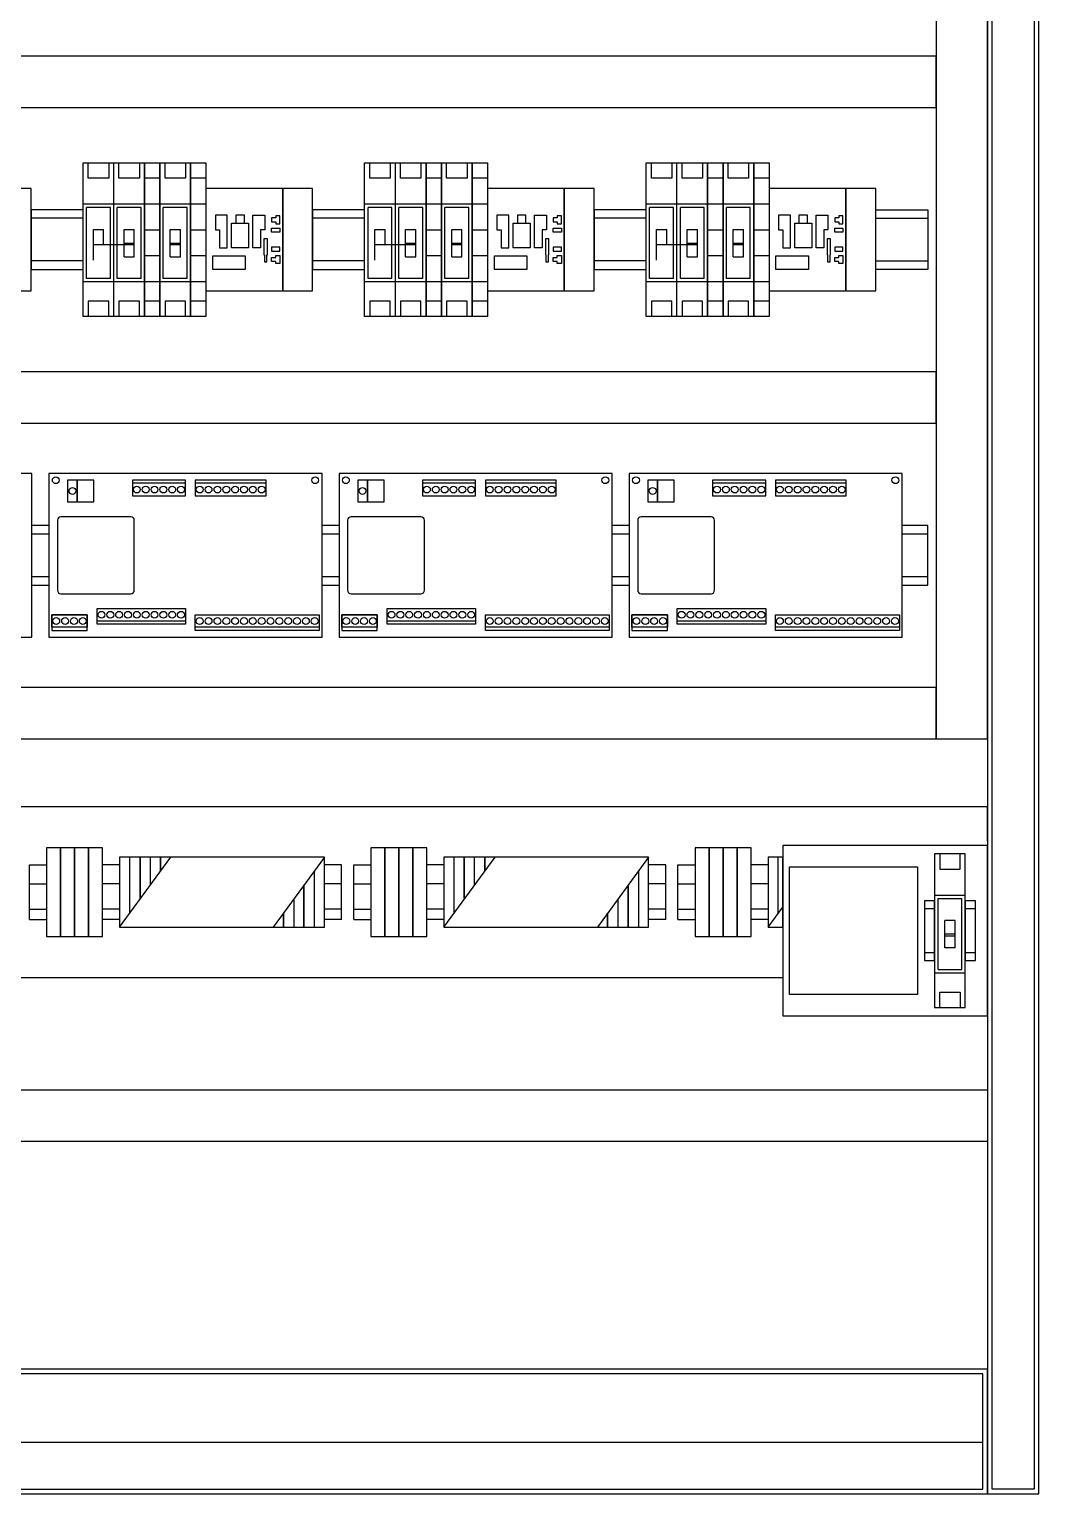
# Model space of a CAD drawing. Header units: millimetres. Extents: x 3151 to 30896, y 1337 to 7086.
# Drawn here: x 29380 to 29971, y 4337 to 5195 of the extents above; entities that cross this region are included whole.
import ezdxf

# ---------------------------------------------------------------- set-up
doc = ezdxf.new("R2010")
doc.units = ezdxf.units.MM

msp = doc.modelspace()

# ---------------------------------------------------------------- linework, layer by layer
at = {"color": 7}
for p, q in [((29941.5, 6536.69), (29941.5, 4336.69)), ((29944.15, 4339.34), (29944.15, 6534.04)), ((29968.85, 6534.04), (29968.85, 4339.34)), ((29971.5, 4336.69), (29971.5, 6536.69)), ((29911.5, 6332.19), (29911.5, 4779.19)), ((29941.5, 4779.19), (29941.5, 6332.19)), ((29911.5, 5179.19), (29031.5, 5179.19)), ((29911.5, 5179.19), (29031.5, 5179.19)), ((29911.5, 5149.19), (29911.5, 5179.19)), ((29941.5, 4779.19), (29941.5, 5179.19)), ((29031.5, 5149.19), (29911.5, 5149.19)), ((29411.5, 5026.69), (29411.5, 5116.69)), ((29411.5, 5116.69), (29429.5, 5116.69)), ((29414.5, 5107.69), (29414.5, 5116.69)), ((29426.5, 5116.69), (29426.5, 5107.69)), ((29429.5, 5026.69), (29429.5, 5116.69)), ((29429.5, 5116.69), (29447.5, 5116.69)), ((29432.5, 5107.69), (29432.5, 5116.69)), ((29444.5, 5116.69), (29444.5, 5107.69)), ((29447.5, 5116.69), (29447.5, 5026.69)), ((29447.5, 5116.69), (29447.5, 5026.69)), ((29447.5, 5116.69), (29456.5, 5116.69)), ((29447.5, 5026.69), (29447.5, 5116.69)), ((29456.5, 5116.69), (29474.5, 5116.69)), ((29456.5, 5026.69), (29456.5, 5116.69)), ((29456.5, 5116.69), (29456.5, 5026.69)), ((29459.5, 5107.69), (29459.5, 5116.69)), ((29471.5, 5116.69), (29471.5, 5107.69)), ((29474.5, 5116.69), (29474.5, 5026.69)), ((29474.5, 5116.69), (29474.5, 5026.69)), ((29474.5, 5116.69), (29483.5, 5116.69)), ((29474.5, 5026.69), (29474.5, 5116.69)), ((29483.5, 5116.69), (29483.5, 5026.69)), ((29576.5, 5026.69), (29576.5, 5116.69)), ((29576.5, 5116.69), (29594.5, 5116.69)), ((29579.5, 5107.69), (29579.5, 5116.69)), ((29591.5, 5116.69), (29591.5, 5107.69)), ((29594.5, 5026.69), (29594.5, 5116.69)), ((29594.5, 5116.69), (29612.5, 5116.69)), ((29597.5, 5107.69), (29597.5, 5116.69)), ((29609.5, 5116.69), (29609.5, 5107.69)), ((29612.5, 5116.69), (29612.5, 5026.69)), ((29612.5, 5116.69), (29612.5, 5026.69)), ((29612.5, 5116.69), (29621.5, 5116.69)), ((29612.5, 5026.69), (29612.5, 5116.69)), ((29621.5, 5116.69), (29639.5, 5116.69)), ((29621.5, 5026.69), (29621.5, 5116.69)), ((29621.5, 5116.69), (29621.5, 5026.69)), ((29624.5, 5107.69), (29624.5, 5116.69)), ((29636.5, 5116.69), (29636.5, 5107.69)), ((29639.5, 5116.69), (29639.5, 5026.69)), ((29639.5, 5116.69), (29639.5, 5026.69)), ((29639.5, 5116.69), (29648.5, 5116.69)), ((29639.5, 5026.69), (29639.5, 5116.69)), ((29648.5, 5116.69), (29648.5, 5026.69)), ((29741.5, 5026.69), (29741.5, 5116.69)), ((29741.5, 5116.69), (29759.5, 5116.69)), ((29744.5, 5107.69), (29744.5, 5116.69)), ((29756.5, 5116.69), (29756.5, 5107.69)), ((29759.5, 5026.69), (29759.5, 5116.69)), ((29759.5, 5116.69), (29777.5, 5116.69)), ((29762.5, 5107.69), (29762.5, 5116.69)), ((29774.5, 5116.69), (29774.5, 5107.69)), ((29777.5, 5116.69), (29777.5, 5026.69)), ((29777.5, 5116.69), (29777.5, 5026.69)), ((29777.5, 5116.69), (29786.5, 5116.69)), ((29777.5, 5026.69), (29777.5, 5116.69)), ((29786.5, 5116.69), (29804.5, 5116.69)), ((29786.5, 5026.69), (29786.5, 5116.69)), ((29786.5, 5116.69), (29786.5, 5026.69)), ((29789.5, 5107.69), (29789.5, 5116.69)), ((29801.5, 5116.69), (29801.5, 5107.69)), ((29804.5, 5116.69), (29804.5, 5026.69)), ((29804.5, 5116.69), (29804.5, 5026.69)), ((29804.5, 5116.69), (29813.5, 5116.69)), ((29804.5, 5026.69), (29804.5, 5116.69)), ((29813.5, 5116.69), (29813.5, 5026.69)), ((29426.5, 5107.69), (29414.5, 5107.69)), ((29444.5, 5107.69), (29432.5, 5107.69)), ((29456.5, 5107.69), (29447.5, 5107.69)), ((29471.5, 5107.69), (29459.5, 5107.69)), ((29483.5, 5107.69), (29474.5, 5107.69)), ((29591.5, 5107.69), (29579.5, 5107.69)), ((29609.5, 5107.69), (29597.5, 5107.69)), ((29621.5, 5107.69), (29612.5, 5107.69)), ((29636.5, 5107.69), (29624.5, 5107.69)), ((29648.5, 5107.69), (29639.5, 5107.69)), ((29756.5, 5107.69), (29744.5, 5107.69)), ((29774.5, 5107.69), (29762.5, 5107.69)), ((29786.5, 5107.69), (29777.5, 5107.69)), ((29801.5, 5107.69), (29789.5, 5107.69)), ((29813.5, 5107.69), (29804.5, 5107.69)), ((29381, 5101.69), (29363.5, 5101.69)), ((29381, 5041.69), (29381, 5101.69)), ((29528.5, 5101.69), (29483.5, 5101.69)), ((29483.5, 5101.69), (29483.5, 5041.69)), ((29546, 5101.69), (29528.5, 5101.69)), ((29528.5, 5101.69), (29528.5, 5041.69)), ((29528.5, 5041.69), (29528.5, 5101.69)), ((29546, 5041.69), (29546, 5101.69)), ((29693.5, 5101.69), (29648.5, 5101.69)), ((29648.5, 5101.69), (29648.5, 5041.69)), ((29711, 5101.69), (29693.5, 5101.69)), ((29693.5, 5101.69), (29693.5, 5041.69)), ((29693.5, 5041.69), (29693.5, 5101.69)), ((29711, 5041.69), (29711, 5101.69)), ((29858.5, 5101.69), (29813.5, 5101.69)), ((29813.5, 5101.69), (29813.5, 5041.69)), ((29876, 5101.69), (29858.5, 5101.69)), ((29858.5, 5101.69), (29858.5, 5041.69)), ((29858.5, 5041.69), (29858.5, 5101.69)), ((29876, 5041.69), (29876, 5101.69)), ((29429.5, 5092.44), (29411.5, 5092.44)), ((29413.5, 5048.94), (29413.5, 5090.44)), ((29427.5, 5090.44), (29413.5, 5090.44)), ((29427.5, 5048.94), (29427.5, 5090.44)), ((29447.5, 5092.44), (29429.5, 5092.44)), ((29431.5, 5048.94), (29431.5, 5090.44)), ((29445.5, 5090.44), (29431.5, 5090.44)), ((29445.5, 5048.94), (29445.5, 5090.44)), ((29456.5, 5092.44), (29447.5, 5092.44)), ((29474.5, 5092.44), (29456.5, 5092.44)), ((29472.5, 5090.44), (29458.5, 5090.44)), ((29458.5, 5048.94), (29458.5, 5090.44)), ((29472.5, 5048.94), (29472.5, 5090.44)), ((29483.5, 5092.44), (29474.5, 5092.44)), ((29594.5, 5092.44), (29576.5, 5092.44)), ((29578.5, 5048.94), (29578.5, 5090.44)), ((29592.5, 5090.44), (29578.5, 5090.44)), ((29592.5, 5048.94), (29592.5, 5090.44)), ((29612.5, 5092.44), (29594.5, 5092.44)), ((29596.5, 5048.94), (29596.5, 5090.44)), ((29610.5, 5090.44), (29596.5, 5090.44)), ((29610.5, 5048.94), (29610.5, 5090.44)), ((29621.5, 5092.44), (29612.5, 5092.44)), ((29639.5, 5092.44), (29621.5, 5092.44)), ((29637.5, 5090.44), (29623.5, 5090.44)), ((29623.5, 5048.94), (29623.5, 5090.44)), ((29637.5, 5048.94), (29637.5, 5090.44)), ((29648.5, 5092.44), (29639.5, 5092.44)), ((29759.5, 5092.44), (29741.5, 5092.44)), ((29743.5, 5048.94), (29743.5, 5090.44)), ((29757.5, 5090.44), (29743.5, 5090.44)), ((29757.5, 5048.94), (29757.5, 5090.44)), ((29777.5, 5092.44), (29759.5, 5092.44)), ((29761.5, 5048.94), (29761.5, 5090.44)), ((29775.5, 5090.44), (29761.5, 5090.44)), ((29775.5, 5048.94), (29775.5, 5090.44)), ((29786.5, 5092.44), (29777.5, 5092.44)), ((29804.5, 5092.44), (29786.5, 5092.44)), ((29802.5, 5090.44), (29788.5, 5090.44)), ((29788.5, 5048.94), (29788.5, 5090.44)), ((29802.5, 5048.94), (29802.5, 5090.44)), ((29813.5, 5092.44), (29804.5, 5092.44)), ((29411.5, 5089.19), (29381, 5089.19)), ((29381, 5089.19), (29381, 5054.19)), ((29411.5, 5084.19), (29381, 5084.19)), ((29411.5, 5054.19), (29411.5, 5089.19)), ((29496, 5085.94), (29489, 5085.94)), ((29489, 5085.94), (29489, 5077.44)), ((29496, 5066.94), (29496, 5085.94)), ((29498.5, 5081.44), (29508.5, 5081.44)), ((29498.5, 5066.94), (29498.5, 5081.44)), ((29506, 5085.94), (29501, 5085.94)), ((29501, 5085.94), (29501, 5081.44)), ((29501, 5081.44), (29506, 5081.44)), ((29506, 5081.44), (29506, 5085.94)), ((29508.5, 5081.44), (29508.5, 5066.94)), ((29511, 5066.94), (29511, 5085.94)), ((29511, 5085.94), (29518, 5085.94)), ((29518, 5085.94), (29518, 5077.44)), ((29524.4, 5084.53), (29522, 5084.53)), ((29522, 5084.53), (29522, 5082.21)), ((29522, 5082.21), (29524.4, 5082.21)), ((29526.8, 5085.69), (29524.4, 5085.69)), ((29524.4, 5085.69), (29524.4, 5084.53)), ((29524.4, 5082.21), (29524.4, 5081.05)), ((29526.8, 5081.05), (29526.8, 5085.69)), ((29576.5, 5089.19), (29546, 5089.19)), ((29546, 5089.19), (29546, 5054.19)), ((29576.5, 5084.19), (29546, 5084.19)), ((29576.5, 5054.19), (29576.5, 5089.19)), ((29661, 5085.94), (29654, 5085.94)), ((29654, 5085.94), (29654, 5077.44)), ((29661, 5066.94), (29661, 5085.94)), ((29663.5, 5081.44), (29673.5, 5081.44)), ((29663.5, 5066.94), (29663.5, 5081.44)), ((29671, 5085.94), (29666, 5085.94)), ((29666, 5085.94), (29666, 5081.44)), ((29666, 5081.44), (29671, 5081.44)), ((29671, 5081.44), (29671, 5085.94)), ((29673.5, 5081.44), (29673.5, 5066.94)), ((29676, 5066.94), (29676, 5085.94)), ((29676, 5085.94), (29683, 5085.94)), ((29683, 5085.94), (29683, 5077.44)), ((29689.4, 5084.53), (29687, 5084.53)), ((29687, 5084.53), (29687, 5082.21)), ((29687, 5082.21), (29689.4, 5082.21)), ((29691.8, 5085.69), (29689.4, 5085.69)), ((29689.4, 5085.69), (29689.4, 5084.53)), ((29689.4, 5082.21), (29689.4, 5081.05)), ((29691.8, 5081.05), (29691.8, 5085.69)), ((29741.5, 5089.19), (29711, 5089.19)), ((29711, 5089.19), (29711, 5054.19)), ((29741.5, 5084.19), (29711, 5084.19)), ((29741.5, 5054.19), (29741.5, 5089.19)), ((29826, 5085.94), (29819, 5085.94)), ((29819, 5085.94), (29819, 5077.44)), ((29826, 5066.94), (29826, 5085.94)), ((29828.5, 5081.44), (29838.5, 5081.44)), ((29828.5, 5066.94), (29828.5, 5081.44)), ((29836, 5085.94), (29831, 5085.94)), ((29831, 5085.94), (29831, 5081.44)), ((29831, 5081.44), (29836, 5081.44)), ((29836, 5081.44), (29836, 5085.94)), ((29838.5, 5081.44), (29838.5, 5066.94)), ((29841, 5066.94), (29841, 5085.94)), ((29841, 5085.94), (29848, 5085.94)), ((29848, 5085.94), (29848, 5077.44)), ((29854.4, 5084.53), (29852, 5084.53)), ((29852, 5084.53), (29852, 5082.21)), ((29852, 5082.21), (29854.4, 5082.21)), ((29856.8, 5085.69), (29854.4, 5085.69)), ((29854.4, 5085.69), (29854.4, 5084.53)), ((29854.4, 5082.21), (29854.4, 5081.05)), ((29856.8, 5081.05), (29856.8, 5085.69)), ((29876, 5054.19), (29876, 5089.19)), ((29876, 5089.19), (29906.5, 5089.19)), ((29876, 5084.19), (29906.5, 5084.19)), ((29906.5, 5089.19), (29906.5, 5054.19)), ((29417.5, 5077.69), (29423.5, 5077.69)), ((29417.5, 5059.69), (29417.5, 5077.69)), ((29423.5, 5068.69), (29423.5, 5077.69)), ((29435.5, 5077.69), (29441.5, 5077.69)), ((29435.5, 5061.69), (29435.5, 5077.69)), ((29441.5, 5061.69), (29441.5, 5077.69)), ((29456.5, 5077.19), (29447.5, 5077.19)), ((29462.5, 5077.69), (29468.5, 5077.69)), ((29462.5, 5061.69), (29462.5, 5077.69)), ((29468.5, 5061.69), (29468.5, 5077.69)), ((29483.5, 5077.19), (29474.5, 5077.19)), ((29489, 5077.44), (29491.5, 5077.44)), ((29491.5, 5077.44), (29491.5, 5066.94)), ((29518, 5077.44), (29515.5, 5077.44)), ((29515.5, 5077.44), (29515.5, 5066.94)), ((29522, 5078.37), (29526.8, 5078.37)), ((29522, 5076.05), (29522, 5078.37)), ((29526.8, 5076.05), (29522, 5076.05)), ((29524.4, 5081.05), (29526.8, 5081.05)), ((29526.8, 5078.37), (29526.8, 5076.05)), ((29582.5, 5077.69), (29588.5, 5077.69)), ((29582.5, 5059.69), (29582.5, 5077.69)), ((29588.5, 5068.69), (29588.5, 5077.69)), ((29600.5, 5077.69), (29606.5, 5077.69)), ((29600.5, 5061.69), (29600.5, 5077.69)), ((29606.5, 5061.69), (29606.5, 5077.69)), ((29621.5, 5077.19), (29612.5, 5077.19)), ((29627.5, 5077.69), (29633.5, 5077.69)), ((29627.5, 5061.69), (29627.5, 5077.69)), ((29633.5, 5061.69), (29633.5, 5077.69)), ((29648.5, 5077.19), (29639.5, 5077.19)), ((29654, 5077.44), (29656.5, 5077.44)), ((29656.5, 5077.44), (29656.5, 5066.94)), ((29683, 5077.44), (29680.5, 5077.44)), ((29680.5, 5077.44), (29680.5, 5066.94)), ((29687, 5078.37), (29691.8, 5078.37)), ((29687, 5076.05), (29687, 5078.37)), ((29691.8, 5076.05), (29687, 5076.05)), ((29689.4, 5081.05), (29691.8, 5081.05)), ((29691.8, 5078.37), (29691.8, 5076.05)), ((29747.5, 5077.69), (29753.5, 5077.69)), ((29747.5, 5059.69), (29747.5, 5077.69)), ((29753.5, 5068.69), (29753.5, 5077.69)), ((29765.5, 5077.69), (29771.5, 5077.69)), ((29765.5, 5061.69), (29765.5, 5077.69)), ((29771.5, 5061.69), (29771.5, 5077.69)), ((29786.5, 5077.19), (29777.5, 5077.19)), ((29792.5, 5077.69), (29798.5, 5077.69)), ((29792.5, 5061.69), (29792.5, 5077.69)), ((29798.5, 5061.69), (29798.5, 5077.69)), ((29813.5, 5077.19), (29804.5, 5077.19)), ((29819, 5077.44), (29821.5, 5077.44)), ((29821.5, 5077.44), (29821.5, 5066.94)), ((29848, 5077.44), (29845.5, 5077.44)), ((29845.5, 5077.44), (29845.5, 5066.94)), ((29852, 5078.37), (29856.8, 5078.37)), ((29852, 5076.05), (29852, 5078.37)), ((29856.8, 5076.05), (29852, 5076.05)), ((29854.4, 5081.05), (29856.8, 5081.05)), ((29856.8, 5078.37), (29856.8, 5076.05)), ((29441.5, 5068.69), (29417.5, 5068.69)), ((29435.5, 5069.69), (29441.5, 5069.69)), ((29462.5, 5069.69), (29468.5, 5069.69)), ((29468.5, 5068.69), (29462.5, 5068.69)), ((29491.5, 5066.94), (29496, 5066.94)), ((29508.5, 5066.94), (29498.5, 5066.94)), ((29515.5, 5066.94), (29511, 5066.94)), ((29519.5, 5072.19), (29517.5, 5072.19)), ((29517.5, 5072.19), (29517.5, 5062.69)), ((29519.5, 5062.69), (29519.5, 5072.19)), ((29526.8, 5067.33), (29522, 5067.33)), ((29522, 5067.33), (29522, 5065.01)), ((29522, 5065.01), (29526.8, 5065.01)), ((29526.8, 5065.01), (29526.8, 5067.33)), ((29606.5, 5068.69), (29582.5, 5068.69)), ((29600.5, 5069.69), (29606.5, 5069.69)), ((29627.5, 5069.69), (29633.5, 5069.69)), ((29633.5, 5068.69), (29627.5, 5068.69)), ((29656.5, 5066.94), (29661, 5066.94)), ((29673.5, 5066.94), (29663.5, 5066.94)), ((29680.5, 5066.94), (29676, 5066.94)), ((29684.5, 5072.19), (29682.5, 5072.19)), ((29682.5, 5072.19), (29682.5, 5062.69)), ((29684.5, 5062.69), (29684.5, 5072.19)), ((29691.8, 5067.33), (29687, 5067.33)), ((29687, 5067.33), (29687, 5065.01)), ((29687, 5065.01), (29691.8, 5065.01)), ((29691.8, 5065.01), (29691.8, 5067.33)), ((29771.5, 5068.69), (29747.5, 5068.69)), ((29765.5, 5069.69), (29771.5, 5069.69)), ((29792.5, 5069.69), (29798.5, 5069.69)), ((29798.5, 5068.69), (29792.5, 5068.69)), ((29821.5, 5066.94), (29826, 5066.94)), ((29838.5, 5066.94), (29828.5, 5066.94)), ((29845.5, 5066.94), (29841, 5066.94)), ((29849.5, 5072.19), (29847.5, 5072.19)), ((29847.5, 5072.19), (29847.5, 5062.69)), ((29849.5, 5062.69), (29849.5, 5072.19)), ((29856.8, 5067.33), (29852, 5067.33)), ((29852, 5067.33), (29852, 5065.01)), ((29852, 5065.01), (29856.8, 5065.01)), ((29856.8, 5065.01), (29856.8, 5067.33)), ((29411.5, 5059.19), (29381, 5059.19)), ((29435.5, 5061.69), (29441.5, 5061.69)), ((29456.5, 5062.19), (29447.5, 5062.19)), ((29462.5, 5061.69), (29468.5, 5061.69)), ((29483.5, 5062.19), (29474.5, 5062.19)), ((29487.5, 5062.19), (29506.5, 5062.19)), ((29487.5, 5054.19), (29487.5, 5062.19)), ((29506.5, 5062.19), (29506.5, 5054.19)), ((29517.5, 5062.69), (29517.75, 5062.69)), ((29517.75, 5062.69), (29517.75, 5058.69)), ((29517.75, 5062.69), (29517.75, 5058.69)), ((29517.75, 5058.69), (29519.25, 5058.69)), ((29519.25, 5058.69), (29519.25, 5062.69)), ((29519.25, 5062.69), (29519.5, 5062.69)), ((29522, 5058.85), (29522, 5061.17)), ((29522, 5061.17), (29524.4, 5061.17)), ((29524.4, 5058.85), (29522, 5058.85)), ((29524.4, 5061.17), (29524.4, 5062.33)), ((29524.4, 5062.33), (29526.8, 5062.33)), ((29524.4, 5057.69), (29524.4, 5058.85)), ((29526.8, 5057.69), (29524.4, 5057.69)), ((29526.8, 5062.33), (29526.8, 5057.69)), ((29576.5, 5059.19), (29546, 5059.19)), ((29600.5, 5061.69), (29606.5, 5061.69)), ((29621.5, 5062.19), (29612.5, 5062.19)), ((29627.5, 5061.69), (29633.5, 5061.69)), ((29648.5, 5062.19), (29639.5, 5062.19)), ((29652.5, 5062.19), (29671.5, 5062.19)), ((29652.5, 5054.19), (29652.5, 5062.19)), ((29671.5, 5062.19), (29671.5, 5054.19)), ((29682.5, 5062.69), (29682.75, 5062.69)), ((29682.75, 5062.69), (29682.75, 5058.69)), ((29682.75, 5062.69), (29682.75, 5058.69)), ((29682.75, 5058.69), (29684.25, 5058.69)), ((29684.25, 5058.69), (29684.25, 5062.69)), ((29684.25, 5062.69), (29684.5, 5062.69)), ((29687, 5058.85), (29687, 5061.17)), ((29687, 5061.17), (29689.4, 5061.17)), ((29689.4, 5058.85), (29687, 5058.85)), ((29689.4, 5061.17), (29689.4, 5062.33)), ((29689.4, 5062.33), (29691.8, 5062.33)), ((29689.4, 5057.69), (29689.4, 5058.85)), ((29691.8, 5057.69), (29689.4, 5057.69)), ((29691.8, 5062.33), (29691.8, 5057.69)), ((29741.5, 5059.19), (29711, 5059.19)), ((29765.5, 5061.69), (29771.5, 5061.69)), ((29786.5, 5062.19), (29777.5, 5062.19)), ((29792.5, 5061.69), (29798.5, 5061.69)), ((29813.5, 5062.19), (29804.5, 5062.19)), ((29817.5, 5062.19), (29836.5, 5062.19)), ((29817.5, 5054.19), (29817.5, 5062.19)), ((29836.5, 5062.19), (29836.5, 5054.19)), ((29847.5, 5062.69), (29847.75, 5062.69)), ((29847.75, 5062.69), (29847.75, 5058.69)), ((29847.75, 5062.69), (29847.75, 5058.69)), ((29847.75, 5058.69), (29849.25, 5058.69)), ((29849.25, 5058.69), (29849.25, 5062.69)), ((29849.25, 5062.69), (29849.5, 5062.69)), ((29852, 5058.85), (29852, 5061.17)), ((29852, 5061.17), (29854.4, 5061.17)), ((29854.4, 5058.85), (29852, 5058.85)), ((29854.4, 5061.17), (29854.4, 5062.33)), ((29854.4, 5062.33), (29856.8, 5062.33)), ((29854.4, 5057.69), (29854.4, 5058.85)), ((29856.8, 5057.69), (29854.4, 5057.69)), ((29856.8, 5062.33), (29856.8, 5057.69)), ((29876, 5059.19), (29906.5, 5059.19)), ((29381, 5054.19), (29411.5, 5054.19)), ((29429.5, 5046.94), (29411.5, 5046.94)), ((29427.5, 5048.94), (29413.5, 5048.94)), ((29447.5, 5046.94), (29429.5, 5046.94)), ((29445.5, 5048.94), (29431.5, 5048.94)), ((29456.5, 5046.94), (29447.5, 5046.94)), ((29474.5, 5046.94), (29456.5, 5046.94)), ((29472.5, 5048.94), (29458.5, 5048.94)), ((29483.5, 5046.94), (29474.5, 5046.94)), ((29506.5, 5054.19), (29487.5, 5054.19)), ((29546, 5054.19), (29576.5, 5054.19)), ((29594.5, 5046.94), (29576.5, 5046.94)), ((29592.5, 5048.94), (29578.5, 5048.94)), ((29612.5, 5046.94), (29594.5, 5046.94)), ((29610.5, 5048.94), (29596.5, 5048.94)), ((29621.5, 5046.94), (29612.5, 5046.94)), ((29639.5, 5046.94), (29621.5, 5046.94)), ((29637.5, 5048.94), (29623.5, 5048.94)), ((29648.5, 5046.94), (29639.5, 5046.94)), ((29671.5, 5054.19), (29652.5, 5054.19)), ((29711, 5054.19), (29741.5, 5054.19)), ((29759.5, 5046.94), (29741.5, 5046.94)), ((29757.5, 5048.94), (29743.5, 5048.94)), ((29777.5, 5046.94), (29759.5, 5046.94)), ((29775.5, 5048.94), (29761.5, 5048.94)), ((29786.5, 5046.94), (29777.5, 5046.94)), ((29804.5, 5046.94), (29786.5, 5046.94)), ((29802.5, 5048.94), (29788.5, 5048.94)), ((29813.5, 5046.94), (29804.5, 5046.94)), ((29836.5, 5054.19), (29817.5, 5054.19)), ((29906.5, 5054.19), (29876, 5054.19)), ((29363.5, 5041.69), (29381, 5041.69)), ((29483.5, 5041.69), (29528.5, 5041.69)), ((29528.5, 5041.69), (29546, 5041.69)), ((29648.5, 5041.69), (29693.5, 5041.69)), ((29693.5, 5041.69), (29711, 5041.69)), ((29813.5, 5041.69), (29858.5, 5041.69)), ((29858.5, 5041.69), (29876, 5041.69)), ((29414.5, 5035.69), (29414.5, 5026.69)), ((29426.5, 5035.69), (29414.5, 5035.69)), ((29426.5, 5026.69), (29426.5, 5035.69)), ((29444.5, 5035.69), (29432.5, 5035.69)), ((29432.5, 5035.69), (29432.5, 5026.69)), ((29444.5, 5026.69), (29444.5, 5035.69)), ((29456.5, 5035.69), (29447.5, 5035.69)), ((29471.5, 5035.69), (29459.5, 5035.69)), ((29459.5, 5035.69), (29459.5, 5026.69)), ((29471.5, 5026.69), (29471.5, 5035.69)), ((29483.5, 5035.69), (29474.5, 5035.69)), ((29579.5, 5035.69), (29579.5, 5026.69)), ((29591.5, 5035.69), (29579.5, 5035.69)), ((29591.5, 5026.69), (29591.5, 5035.69)), ((29609.5, 5035.69), (29597.5, 5035.69)), ((29597.5, 5035.69), (29597.5, 5026.69)), ((29609.5, 5026.69), (29609.5, 5035.69)), ((29621.5, 5035.69), (29612.5, 5035.69)), ((29636.5, 5035.69), (29624.5, 5035.69)), ((29624.5, 5035.69), (29624.5, 5026.69)), ((29636.5, 5026.69), (29636.5, 5035.69)), ((29648.5, 5035.69), (29639.5, 5035.69)), ((29744.5, 5035.69), (29744.5, 5026.69)), ((29756.5, 5035.69), (29744.5, 5035.69)), ((29756.5, 5026.69), (29756.5, 5035.69)), ((29774.5, 5035.69), (29762.5, 5035.69)), ((29762.5, 5035.69), (29762.5, 5026.69)), ((29774.5, 5026.69), (29774.5, 5035.69)), ((29786.5, 5035.69), (29777.5, 5035.69)), ((29801.5, 5035.69), (29789.5, 5035.69)), ((29789.5, 5035.69), (29789.5, 5026.69)), ((29801.5, 5026.69), (29801.5, 5035.69)), ((29813.5, 5035.69), (29804.5, 5035.69)), ((29429.5, 5026.69), (29411.5, 5026.69)), ((29447.5, 5026.69), (29429.5, 5026.69)), ((29456.5, 5026.69), (29447.5, 5026.69)), ((29474.5, 5026.69), (29456.5, 5026.69)), ((29483.5, 5026.69), (29474.5, 5026.69)), ((29594.5, 5026.69), (29576.5, 5026.69)), ((29612.5, 5026.69), (29594.5, 5026.69)), ((29621.5, 5026.69), (29612.5, 5026.69)), ((29639.5, 5026.69), (29621.5, 5026.69)), ((29648.5, 5026.69), (29639.5, 5026.69)), ((29759.5, 5026.69), (29741.5, 5026.69)), ((29777.5, 5026.69), (29759.5, 5026.69)), ((29786.5, 5026.69), (29777.5, 5026.69)), ((29804.5, 5026.69), (29786.5, 5026.69)), ((29813.5, 5026.69), (29804.5, 5026.69)), ((29911.5, 4994.19), (29031.5, 4994.19)), ((29911.5, 4964.19), (29911.5, 4994.19)), ((29031.5, 4964.19), (29911.5, 4964.19)), ((29381.5, 4934.69), (29221.5, 4934.69)), ((29381.5, 4838.69), (29381.5, 4934.69)), ((29551.5, 4934.69), (29391.5, 4934.69)), ((29391.5, 4934.69), (29391.5, 4838.69)), ((29408.07, 4930.76), (29402.42, 4930.76)), ((29402.42, 4930.76), (29402.42, 4918.07)), ((29417.84, 4930.76), (29408.07, 4930.76)), ((29408.07, 4930.76), (29408.07, 4918.07)), ((29408.07, 4918.07), (29408.07, 4930.76)), ((29417.84, 4918.07), (29417.84, 4930.76)), ((29471.5, 4930.76), (29440.39, 4930.76)), ((29440.39, 4930.76), (29440.39, 4921.56)), ((29471.5, 4928.87), (29440.39, 4928.87)), ((29440.39, 4928.87), (29440.39, 4921.56)), ((29471.5, 4921.56), (29471.5, 4930.76)), ((29471.5, 4921.56), (29471.5, 4928.87)), ((29518.73, 4930.76), (29477.25, 4930.76)), ((29477.25, 4930.76), (29477.25, 4921.56)), ((29518.73, 4928.87), (29477.25, 4928.87)), ((29477.25, 4928.87), (29477.25, 4921.56)), ((29518.73, 4921.56), (29518.73, 4930.76)), ((29518.73, 4921.56), (29518.73, 4928.87)), ((29551.5, 4838.69), (29551.5, 4934.69)), ((29721.5, 4934.69), (29561.5, 4934.69)), ((29561.5, 4934.69), (29561.5, 4838.69)), ((29578.07, 4930.76), (29572.42, 4930.76)), ((29572.42, 4930.76), (29572.42, 4918.07)), ((29587.84, 4930.76), (29578.07, 4930.76)), ((29578.07, 4930.76), (29578.07, 4918.07)), ((29578.07, 4918.07), (29578.07, 4930.76)), ((29587.84, 4918.07), (29587.84, 4930.76)), ((29641.5, 4930.76), (29610.39, 4930.76)), ((29610.39, 4930.76), (29610.39, 4921.56)), ((29641.5, 4928.87), (29610.39, 4928.87)), ((29610.39, 4928.87), (29610.39, 4921.56)), ((29641.5, 4921.56), (29641.5, 4930.76)), ((29641.5, 4921.56), (29641.5, 4928.87)), ((29688.73, 4930.76), (29647.25, 4930.76)), ((29647.25, 4930.76), (29647.25, 4921.56)), ((29688.73, 4928.87), (29647.25, 4928.87)), ((29647.25, 4928.87), (29647.25, 4921.56)), ((29688.73, 4921.56), (29688.73, 4930.76)), ((29688.73, 4921.56), (29688.73, 4928.87)), ((29721.5, 4838.69), (29721.5, 4934.69)), ((29891.5, 4934.69), (29731.5, 4934.69)), ((29731.5, 4934.69), (29731.5, 4838.69)), ((29748.07, 4930.76), (29742.42, 4930.76)), ((29742.42, 4930.76), (29742.42, 4918.07)), ((29757.84, 4930.76), (29748.07, 4930.76)), ((29748.07, 4930.76), (29748.07, 4918.07)), ((29748.07, 4918.07), (29748.07, 4930.76)), ((29757.84, 4918.07), (29757.84, 4930.76)), ((29811.5, 4930.76), (29780.39, 4930.76)), ((29780.39, 4930.76), (29780.39, 4921.56)), ((29811.5, 4928.87), (29780.39, 4928.87)), ((29780.39, 4928.87), (29780.39, 4921.56)), ((29811.5, 4921.56), (29811.5, 4930.76)), ((29811.5, 4921.56), (29811.5, 4928.87)), ((29858.73, 4930.76), (29817.25, 4930.76)), ((29817.25, 4930.76), (29817.25, 4921.56)), ((29858.73, 4928.87), (29817.25, 4928.87)), ((29817.25, 4928.87), (29817.25, 4921.56)), ((29858.73, 4921.56), (29858.73, 4930.76)), ((29858.73, 4921.56), (29858.73, 4928.87)), ((29891.5, 4838.69), (29891.5, 4934.69)), ((29402.42, 4918.07), (29408.07, 4918.07)), ((29408.07, 4918.07), (29417.84, 4918.07)), ((29440.39, 4921.56), (29471.5, 4921.56)), ((29440.39, 4921.56), (29471.5, 4921.56)), ((29477.25, 4921.56), (29518.73, 4921.56)), ((29477.25, 4921.56), (29518.73, 4921.56)), ((29572.42, 4918.07), (29578.07, 4918.07)), ((29578.07, 4918.07), (29587.84, 4918.07)), ((29610.39, 4921.56), (29641.5, 4921.56)), ((29610.39, 4921.56), (29641.5, 4921.56)), ((29647.25, 4921.56), (29688.73, 4921.56)), ((29647.25, 4921.56), (29688.73, 4921.56)), ((29742.42, 4918.07), (29748.07, 4918.07)), ((29748.07, 4918.07), (29757.84, 4918.07)), ((29780.39, 4921.56), (29811.5, 4921.56)), ((29780.39, 4921.56), (29811.5, 4921.56)), ((29817.25, 4921.56), (29858.73, 4921.56)), ((29817.25, 4921.56), (29858.73, 4921.56)), ((29391.5, 4904.19), (29381.5, 4904.19)), ((29396.5, 4907.19), (29396.5, 4866.19)), ((29439.5, 4909.19), (29398.5, 4909.19)), ((29441.5, 4866.19), (29441.5, 4907.19)), ((29561.5, 4904.19), (29551.5, 4904.19)), ((29566.5, 4907.19), (29566.5, 4866.19)), ((29609.5, 4909.19), (29568.5, 4909.19)), ((29611.5, 4866.19), (29611.5, 4907.19)), ((29731.5, 4904.19), (29721.5, 4904.19)), ((29736.5, 4907.19), (29736.5, 4866.19)), ((29779.5, 4909.19), (29738.5, 4909.19)), ((29781.5, 4866.19), (29781.5, 4907.19)), ((29906.5, 4904.19), (29891.5, 4904.19)), ((29906.5, 4869.19), (29906.5, 4904.19)), ((29381.5, 4899.19), (29391.5, 4899.19)), ((29551.5, 4899.19), (29561.5, 4899.19)), ((29721.5, 4899.19), (29731.5, 4899.19)), ((29891.5, 4899.19), (29906.5, 4899.19)), ((29381.5, 4874.19), (29391.5, 4874.19)), ((29381.5, 4869.19), (29391.5, 4869.19)), ((29551.5, 4874.19), (29561.5, 4874.19)), ((29551.5, 4869.19), (29561.5, 4869.19)), ((29721.5, 4874.19), (29731.5, 4874.19)), ((29721.5, 4869.19), (29731.5, 4869.19)), ((29891.5, 4874.19), (29906.5, 4874.19)), ((29891.5, 4869.19), (29906.5, 4869.19)), ((29398.5, 4864.19), (29439.5, 4864.19)), ((29568.5, 4864.19), (29609.5, 4864.19)), ((29738.5, 4864.19), (29779.5, 4864.19)), ((29413.9, 4851.82), (29393.16, 4851.82)), ((29393.16, 4851.82), (29393.16, 4842.62)), ((29393.16, 4851.82), (29413.9, 4851.82)), ((29393.16, 4844.5), (29393.16, 4851.82)), ((29413.9, 4842.62), (29413.9, 4851.82)), ((29413.9, 4851.82), (29413.9, 4844.5)), ((29419.65, 4855.48), (29471.5, 4855.48)), ((29419.65, 4848.16), (29419.65, 4855.48)), ((29419.65, 4855.48), (29471.5, 4855.48)), ((29419.65, 4846.28), (29419.65, 4855.48)), ((29471.5, 4855.48), (29471.5, 4848.16)), ((29471.5, 4855.48), (29471.5, 4846.28)), ((29477.25, 4851.82), (29549.83, 4851.82)), ((29477.25, 4844.5), (29477.25, 4851.82)), ((29477.25, 4851.82), (29549.83, 4851.82)), ((29477.25, 4842.62), (29477.25, 4851.82)), ((29549.83, 4851.82), (29549.83, 4844.5)), ((29549.83, 4851.82), (29549.83, 4842.62)), ((29583.9, 4851.82), (29563.16, 4851.82)), ((29563.16, 4851.82), (29563.16, 4842.62)), ((29563.16, 4851.82), (29583.9, 4851.82)), ((29563.16, 4844.5), (29563.16, 4851.82)), ((29583.9, 4842.62), (29583.9, 4851.82)), ((29583.9, 4851.82), (29583.9, 4844.5)), ((29589.65, 4855.48), (29641.5, 4855.48)), ((29589.65, 4848.16), (29589.65, 4855.48)), ((29589.65, 4855.48), (29641.5, 4855.48)), ((29589.65, 4846.28), (29589.65, 4855.48)), ((29641.5, 4855.48), (29641.5, 4848.16)), ((29641.5, 4855.48), (29641.5, 4846.28)), ((29647.25, 4851.82), (29719.83, 4851.82)), ((29647.25, 4844.5), (29647.25, 4851.82)), ((29647.25, 4851.82), (29719.83, 4851.82)), ((29647.25, 4842.62), (29647.25, 4851.82)), ((29719.83, 4851.82), (29719.83, 4844.5)), ((29719.83, 4851.82), (29719.83, 4842.62)), ((29753.9, 4851.82), (29733.16, 4851.82)), ((29733.16, 4851.82), (29733.16, 4842.62)), ((29733.16, 4851.82), (29753.9, 4851.82)), ((29733.16, 4844.5), (29733.16, 4851.82)), ((29753.9, 4842.62), (29753.9, 4851.82)), ((29753.9, 4851.82), (29753.9, 4844.5)), ((29759.65, 4855.48), (29811.5, 4855.48)), ((29759.65, 4848.16), (29759.65, 4855.48)), ((29759.65, 4855.48), (29811.5, 4855.48)), ((29759.65, 4846.28), (29759.65, 4855.48)), ((29811.5, 4855.48), (29811.5, 4848.16)), ((29811.5, 4855.48), (29811.5, 4846.28)), ((29817.25, 4851.82), (29889.83, 4851.82)), ((29817.25, 4844.5), (29817.25, 4851.82)), ((29817.25, 4851.82), (29889.83, 4851.82)), ((29817.25, 4842.62), (29817.25, 4851.82)), ((29889.83, 4851.82), (29889.83, 4844.5)), ((29889.83, 4851.82), (29889.83, 4842.62)), ((29413.9, 4844.5), (29393.16, 4844.5)), ((29393.16, 4842.62), (29413.9, 4842.62)), ((29471.5, 4848.16), (29419.65, 4848.16)), ((29471.5, 4846.28), (29419.65, 4846.28)), ((29549.83, 4844.5), (29477.25, 4844.5)), ((29549.83, 4842.62), (29477.25, 4842.62)), ((29583.9, 4844.5), (29563.16, 4844.5)), ((29563.16, 4842.62), (29583.9, 4842.62)), ((29641.5, 4848.16), (29589.65, 4848.16)), ((29641.5, 4846.28), (29589.65, 4846.28)), ((29719.83, 4844.5), (29647.25, 4844.5)), ((29719.83, 4842.62), (29647.25, 4842.62)), ((29753.9, 4844.5), (29733.16, 4844.5)), ((29733.16, 4842.62), (29753.9, 4842.62)), ((29811.5, 4848.16), (29759.65, 4848.16)), ((29811.5, 4846.28), (29759.65, 4846.28)), ((29889.83, 4844.5), (29817.25, 4844.5)), ((29889.83, 4842.62), (29817.25, 4842.62)), ((29221.5, 4838.69), (29381.5, 4838.69)), ((29391.5, 4838.69), (29551.5, 4838.69)), ((29561.5, 4838.69), (29721.5, 4838.69)), ((29731.5, 4838.69), (29891.5, 4838.69)), ((29911.5, 4809.19), (29031.5, 4809.19)), ((29911.5, 4779.19), (29911.5, 4809.19)), ((29001.5, 4779.19), (29941.5, 4779.19)), ((29031.5, 4779.19), (29911.5, 4779.19)), ((29911.5, 4779.19), (29941.5, 4779.19)), ((29941.5, 4739.19), (29001.5, 4739.19)), ((29941.5, 4719.19), (29941.5, 4739.19)), ((29398.3, 4715.19), (29390.1, 4715.19)), ((29390.1, 4715.19), (29390.1, 4663.19)), ((29398.3, 4663.19), (29398.3, 4715.19)), ((29406.5, 4715.19), (29398.3, 4715.19)), ((29398.3, 4715.19), (29398.3, 4663.19)), ((29406.5, 4663.19), (29406.5, 4715.19)), ((29414.7, 4715.19), (29406.5, 4715.19)), ((29406.5, 4715.19), (29406.5, 4663.19)), ((29414.7, 4663.19), (29414.7, 4715.19)), ((29422.9, 4715.19), (29414.7, 4715.19)), ((29414.7, 4715.19), (29414.7, 4663.19)), ((29422.9, 4663.19), (29422.9, 4715.19)), ((29588.3, 4715.19), (29580.1, 4715.19)), ((29580.1, 4715.19), (29580.1, 4663.19)), ((29588.3, 4663.19), (29588.3, 4715.19)), ((29596.5, 4715.19), (29588.3, 4715.19)), ((29588.3, 4715.19), (29588.3, 4663.19)), ((29596.5, 4663.19), (29596.5, 4715.19)), ((29604.7, 4715.19), (29596.5, 4715.19)), ((29596.5, 4715.19), (29596.5, 4663.19)), ((29604.7, 4663.19), (29604.7, 4715.19)), ((29612.9, 4715.19), (29604.7, 4715.19)), ((29604.7, 4715.19), (29604.7, 4663.19)), ((29612.9, 4663.19), (29612.9, 4715.19)), ((29778.3, 4715.19), (29770.1, 4715.19)), ((29770.1, 4715.19), (29770.1, 4663.19)), ((29778.3, 4663.19), (29778.3, 4715.19)), ((29786.5, 4715.19), (29778.3, 4715.19)), ((29778.3, 4715.19), (29778.3, 4663.19)), ((29786.5, 4663.19), (29786.5, 4715.19)), ((29794.7, 4715.19), (29786.5, 4715.19)), ((29786.5, 4715.19), (29786.5, 4663.19)), ((29794.7, 4663.19), (29794.7, 4715.19)), ((29802.9, 4715.19), (29794.7, 4715.19)), ((29794.7, 4715.19), (29794.7, 4663.19)), ((29802.9, 4663.19), (29802.9, 4715.19)), ((29941.5, 4716.69), (29821.5, 4716.69)), ((29821.5, 4716.69), (29821.5, 4616.69)), ((29941.5, 4616.69), (29941.5, 4716.69)), ((29380.1, 4705.19), (29390.1, 4705.19)), ((29380.1, 4673.19), (29380.1, 4705.19)), ((29422.9, 4673.19), (29422.9, 4705.19)), ((29432.9, 4705.19), (29422.9, 4705.19)), ((29462.9, 4709.69), (29432.9, 4709.69)), ((29432.9, 4709.69), (29432.9, 4668.69)), ((29432.9, 4668.69), (29462.9, 4709.69)), ((29552.9, 4709.69), (29432.9, 4709.69)), ((29432.9, 4709.69), (29432.9, 4668.69)), ((29438.9, 4676.89), (29438.9, 4709.69)), ((29444.9, 4685.69), (29444.9, 4709.69)), ((29444.9, 4709.69), (29444.9, 4685.09)), ((29450.9, 4693.29), (29450.9, 4709.69)), ((29456.9, 4701.69), (29456.9, 4709.69)), ((29456.9, 4709.69), (29456.9, 4701.49)), ((29552.9, 4709.69), (29522.9, 4668.69)), ((29552.9, 4668.69), (29552.9, 4709.69)), ((29552.9, 4709.69), (29552.9, 4709.69)), ((29552.9, 4668.69), (29552.9, 4709.69)), ((29562.9, 4705.19), (29552.9, 4705.19)), ((29562.9, 4673.19), (29562.9, 4705.19)), ((29570.1, 4705.19), (29580.1, 4705.19)), ((29570.1, 4673.19), (29570.1, 4705.19)), ((29612.9, 4673.19), (29612.9, 4705.19)), ((29622.9, 4705.19), (29612.9, 4705.19)), ((29652.9, 4709.69), (29622.9, 4709.69)), ((29622.9, 4709.69), (29622.9, 4668.69)), ((29622.9, 4668.69), (29652.9, 4709.69)), ((29742.9, 4709.69), (29622.9, 4709.69)), ((29622.9, 4709.69), (29622.9, 4668.69)), ((29628.9, 4676.89), (29628.9, 4709.69)), ((29634.9, 4685.69), (29634.9, 4709.69)), ((29634.9, 4709.69), (29634.9, 4685.09)), ((29640.9, 4693.29), (29640.9, 4709.69)), ((29646.9, 4701.69), (29646.9, 4709.69)), ((29646.9, 4709.69), (29646.9, 4701.49)), ((29742.9, 4709.69), (29712.9, 4668.69)), ((29742.9, 4668.69), (29742.9, 4709.69)), ((29742.9, 4709.69), (29742.9, 4709.69)), ((29742.9, 4668.69), (29742.9, 4709.69)), ((29752.9, 4705.19), (29742.9, 4705.19)), ((29752.9, 4673.19), (29752.9, 4705.19)), ((29760.1, 4705.19), (29770.1, 4705.19)), ((29760.1, 4673.19), (29760.1, 4705.19)), ((29802.9, 4673.19), (29802.9, 4705.19)), ((29812.9, 4705.19), (29802.9, 4705.19)), ((29821.5, 4709.69), (29812.9, 4709.69)), ((29812.9, 4709.69), (29812.9, 4668.69)), ((29821.5, 4709.69), (29812.9, 4709.69)), ((29812.9, 4709.69), (29812.9, 4668.69)), ((29818.9, 4676.89), (29818.9, 4709.69)), ((29821.5, 4668.69), (29821.5, 4709.69)), ((29825.5, 4629.19), (29825.5, 4704.19)), ((29825.5, 4704.19), (29900.5, 4704.19)), ((29900.5, 4704.19), (29900.5, 4629.19)), ((29928.5, 4711.69), (29910.5, 4711.69)), ((29910.5, 4711.69), (29910.5, 4621.69)), ((29913.5, 4711.69), (29913.5, 4702.69)), ((29925.5, 4702.69), (29925.5, 4711.69)), ((29928.5, 4621.69), (29928.5, 4711.69)), ((29546.9, 4701.49), (29546.9, 4668.69)), ((29736.9, 4701.49), (29736.9, 4668.69)), ((29913.5, 4702.69), (29925.5, 4702.69)), ((29380.1, 4694.19), (29390.1, 4694.19)), ((29432.9, 4694.19), (29422.9, 4694.19)), ((29540.9, 4668.69), (29540.9, 4693.29)), ((29540.9, 4692.69), (29540.9, 4668.69)), ((29562.9, 4694.19), (29552.9, 4694.19)), ((29570.1, 4694.19), (29580.1, 4694.19)), ((29622.9, 4694.19), (29612.9, 4694.19)), ((29730.9, 4668.69), (29730.9, 4693.29)), ((29730.9, 4692.69), (29730.9, 4668.69)), ((29752.9, 4694.19), (29742.9, 4694.19)), ((29760.1, 4694.19), (29770.1, 4694.19)), ((29812.9, 4694.19), (29802.9, 4694.19)), ((29910.5, 4687.44), (29928.5, 4687.44)), ((29380.1, 4679.19), (29390.1, 4679.19)), ((29432.9, 4679.19), (29422.9, 4679.19)), ((29534.9, 4685.09), (29534.9, 4668.69)), ((29562.9, 4679.19), (29552.9, 4679.19)), ((29570.1, 4679.19), (29580.1, 4679.19)), ((29622.9, 4679.19), (29612.9, 4679.19)), ((29724.9, 4685.09), (29724.9, 4668.69)), ((29752.9, 4679.19), (29742.9, 4679.19)), ((29760.1, 4679.19), (29770.1, 4679.19)), ((29812.9, 4679.19), (29802.9, 4679.19)), ((29812.9, 4668.69), (29821.5, 4680.44)), ((29910.5, 4684.19), (29904.5, 4684.19)), ((29904.5, 4684.19), (29904.5, 4649.19)), ((29910.5, 4679.56), (29904.5, 4679.56)), ((29904.5, 4679.56), (29904.5, 4653.81)), ((29910.5, 4649.19), (29910.5, 4684.19)), ((29910.5, 4653.81), (29910.5, 4679.56)), ((29912.5, 4685.44), (29926.5, 4685.44)), ((29912.5, 4643.94), (29912.5, 4685.44)), ((29926.5, 4643.94), (29926.5, 4685.44)), ((29934.5, 4684.19), (29928.5, 4684.19)), ((29928.5, 4684.19), (29928.5, 4649.19)), ((29934.5, 4679.56), (29928.5, 4679.56)), ((29928.5, 4679.56), (29928.5, 4653.81)), ((29934.5, 4649.19), (29934.5, 4684.19)), ((29934.5, 4653.81), (29934.5, 4679.56)), ((29380.1, 4673.19), (29390.1, 4673.19)), ((29432.9, 4673.19), (29422.9, 4673.19)), ((29528.9, 4668.69), (29528.9, 4676.89)), ((29528.9, 4676.69), (29528.9, 4668.69)), ((29562.9, 4673.19), (29552.9, 4673.19)), ((29570.1, 4673.19), (29580.1, 4673.19)), ((29622.9, 4673.19), (29612.9, 4673.19)), ((29718.9, 4668.69), (29718.9, 4676.89)), ((29718.9, 4676.69), (29718.9, 4668.69)), ((29752.9, 4673.19), (29742.9, 4673.19)), ((29760.1, 4673.19), (29770.1, 4673.19)), ((29812.9, 4673.19), (29802.9, 4673.19)), ((29922.5, 4672.69), (29916.5, 4672.69)), ((29916.5, 4656.69), (29916.5, 4672.69)), ((29922.5, 4656.69), (29922.5, 4672.69)), ((29390.1, 4663.19), (29398.3, 4663.19)), ((29398.3, 4663.19), (29406.5, 4663.19)), ((29406.5, 4663.19), (29414.7, 4663.19)), ((29414.7, 4663.19), (29422.9, 4663.19)), ((29432.9, 4668.69), (29432.9, 4668.69)), ((29432.9, 4668.69), (29552.9, 4668.69)), ((29522.9, 4668.69), (29552.9, 4668.69)), ((29580.1, 4663.19), (29588.3, 4663.19)), ((29588.3, 4663.19), (29596.5, 4663.19)), ((29596.5, 4663.19), (29604.7, 4663.19)), ((29604.7, 4663.19), (29612.9, 4663.19)), ((29622.9, 4668.69), (29622.9, 4668.69)), ((29622.9, 4668.69), (29742.9, 4668.69)), ((29712.9, 4668.69), (29742.9, 4668.69)), ((29770.1, 4663.19), (29778.3, 4663.19)), ((29778.3, 4663.19), (29786.5, 4663.19)), ((29786.5, 4663.19), (29794.7, 4663.19)), ((29794.7, 4663.19), (29802.9, 4663.19)), ((29812.9, 4668.69), (29812.9, 4668.69)), ((29812.9, 4668.69), (29821.5, 4668.69)), ((29922.5, 4664.69), (29916.5, 4664.69)), ((29916.5, 4663.69), (29922.5, 4663.69)), ((29904.5, 4653.81), (29910.5, 4653.81)), ((29922.5, 4656.69), (29916.5, 4656.69)), ((29928.5, 4653.81), (29934.5, 4653.81)), ((29904.5, 4649.19), (29910.5, 4649.19)), ((29912.5, 4643.94), (29926.5, 4643.94)), ((29928.5, 4649.19), (29934.5, 4649.19)), ((29001.5, 4639.19), (29821.5, 4639.19)), ((29910.5, 4641.94), (29928.5, 4641.94)), ((29900.5, 4629.19), (29825.5, 4629.19)), ((29913.5, 4630.69), (29925.5, 4630.69)), ((29913.5, 4621.69), (29913.5, 4630.69)), ((29925.5, 4630.69), (29925.5, 4621.69)), ((29910.5, 4621.69), (29928.5, 4621.69)), ((29821.5, 4616.69), (29941.5, 4616.69)), ((29941.5, 4573.28), (29001.5, 4573.28)), ((29001.5, 4543.28), (29941.5, 4543.28)), ((29941.5, 4409.69), (29001.5, 4409.69)), ((29938.85, 4407.04), (29004.15, 4407.04)), ((29938.85, 4339.34), (29938.85, 4407.04)), ((29941.5, 4336.69), (29941.5, 4409.69)), ((29938.85, 4366.69), (29004.15, 4366.69)), ((29001.5, 4336.69), (29941.5, 4336.69)), ((29004.15, 4339.34), (29938.85, 4339.34)), ((29941.5, 4336.69), (29971.5, 4336.69)), ((29968.85, 4339.34), (29944.15, 4339.34))]:
    msp.add_line(p, q, dxfattribs=at)
for centre in [(29395.5, 4930.69), (29442.98, 4925.21), (29448.17, 4925.21), (29453.35, 4925.21), (29458.54, 4925.21), (29463.72, 4925.21), (29468.91, 4925.21), (29479.84, 4925.21), (29485.02, 4925.21), (29490.21, 4925.21), (29495.39, 4925.21), (29500.58, 4925.21), (29505.76, 4925.21), (29510.95, 4925.21), (29516.13, 4925.21), (29547.5, 4930.69), (29565.5, 4930.69), (29612.98, 4925.21), (29618.17, 4925.21), (29623.35, 4925.21), (29628.54, 4925.21), (29633.72, 4925.21), (29638.91, 4925.21), (29649.84, 4925.21), (29655.02, 4925.21), (29660.21, 4925.21), (29665.39, 4925.21), (29670.58, 4925.21), (29675.76, 4925.21), (29680.95, 4925.21), (29686.13, 4925.21), (29717.5, 4930.69), (29735.5, 4930.69), (29782.98, 4925.21), (29788.17, 4925.21), (29793.35, 4925.21), (29798.54, 4925.21), (29803.72, 4925.21), (29808.91, 4925.21), (29819.84, 4925.21), (29825.02, 4925.21), (29830.21, 4925.21), (29835.39, 4925.21), (29840.58, 4925.21), (29845.76, 4925.21), (29850.95, 4925.21), (29856.13, 4925.21), (29887.5, 4930.69), (29405.24, 4924.41), (29575.24, 4924.41), (29745.24, 4924.41), (29395.75, 4848.16), (29400.94, 4848.16), (29406.12, 4848.16), (29411.31, 4848.16), (29422.24, 4851.82), (29427.43, 4851.82), (29432.61, 4851.82), (29437.8, 4851.82), (29442.98, 4851.82), (29448.17, 4851.82), (29453.35, 4851.82), (29458.54, 4851.82), (29463.72, 4851.82), (29468.91, 4851.82), (29479.84, 4848.16), (29485.02, 4848.16), (29490.21, 4848.16), (29495.39, 4848.16), (29500.58, 4848.16), (29505.76, 4848.16), (29510.95, 4848.16), (29516.13, 4848.16), (29521.32, 4848.16), (29526.5, 4848.16), (29531.69, 4848.16), (29536.87, 4848.16), (29542.06, 4848.16), (29547.24, 4848.16), (29565.75, 4848.16), (29570.94, 4848.16), (29576.12, 4848.16), (29581.31, 4848.16), (29592.24, 4851.82), (29597.43, 4851.82), (29602.61, 4851.82), (29607.8, 4851.82), (29612.98, 4851.82), (29618.17, 4851.82), (29623.35, 4851.82), (29628.54, 4851.82), (29633.72, 4851.82), (29638.91, 4851.82), (29649.84, 4848.16), (29655.02, 4848.16), (29660.21, 4848.16), (29665.39, 4848.16), (29670.58, 4848.16), (29675.76, 4848.16), (29680.95, 4848.16), (29686.13, 4848.16), (29691.32, 4848.16), (29696.5, 4848.16), (29701.69, 4848.16), (29706.87, 4848.16), (29712.06, 4848.16), (29717.24, 4848.16), (29735.75, 4848.16), (29740.94, 4848.16), (29746.12, 4848.16), (29751.31, 4848.16), (29762.24, 4851.82), (29767.43, 4851.82), (29772.61, 4851.82), (29777.8, 4851.82), (29782.98, 4851.82), (29788.17, 4851.82), (29793.35, 4851.82), (29798.54, 4851.82), (29803.72, 4851.82), (29808.91, 4851.82), (29819.84, 4848.16), (29825.02, 4848.16), (29830.21, 4848.16), (29835.39, 4848.16), (29840.58, 4848.16), (29845.76, 4848.16), (29850.95, 4848.16), (29856.13, 4848.16), (29861.32, 4848.16), (29866.5, 4848.16), (29871.69, 4848.16), (29876.87, 4848.16), (29882.06, 4848.16), (29887.24, 4848.16)]:
    msp.add_circle(centre, 2, dxfattribs=at)
for centre, start, end in [((29398.5, 4907.19), 90, 180), ((29439.5, 4907.19), 0, 90), ((29568.5, 4907.19), 90, 180), ((29609.5, 4907.19), 0, 90), ((29738.5, 4907.19), 90, 180), ((29779.5, 4907.19), 0, 90), ((29398.5, 4866.19), 180, 270), ((29439.5, 4866.19), 270, 0), ((29568.5, 4866.19), 180, 270), ((29609.5, 4866.19), 270, 0), ((29738.5, 4866.19), 180, 270), ((29779.5, 4866.19), 270, 0)]:
    msp.add_arc(centre, 2, start, end, dxfattribs=at)

doc.saveas('drawing.dxf')
